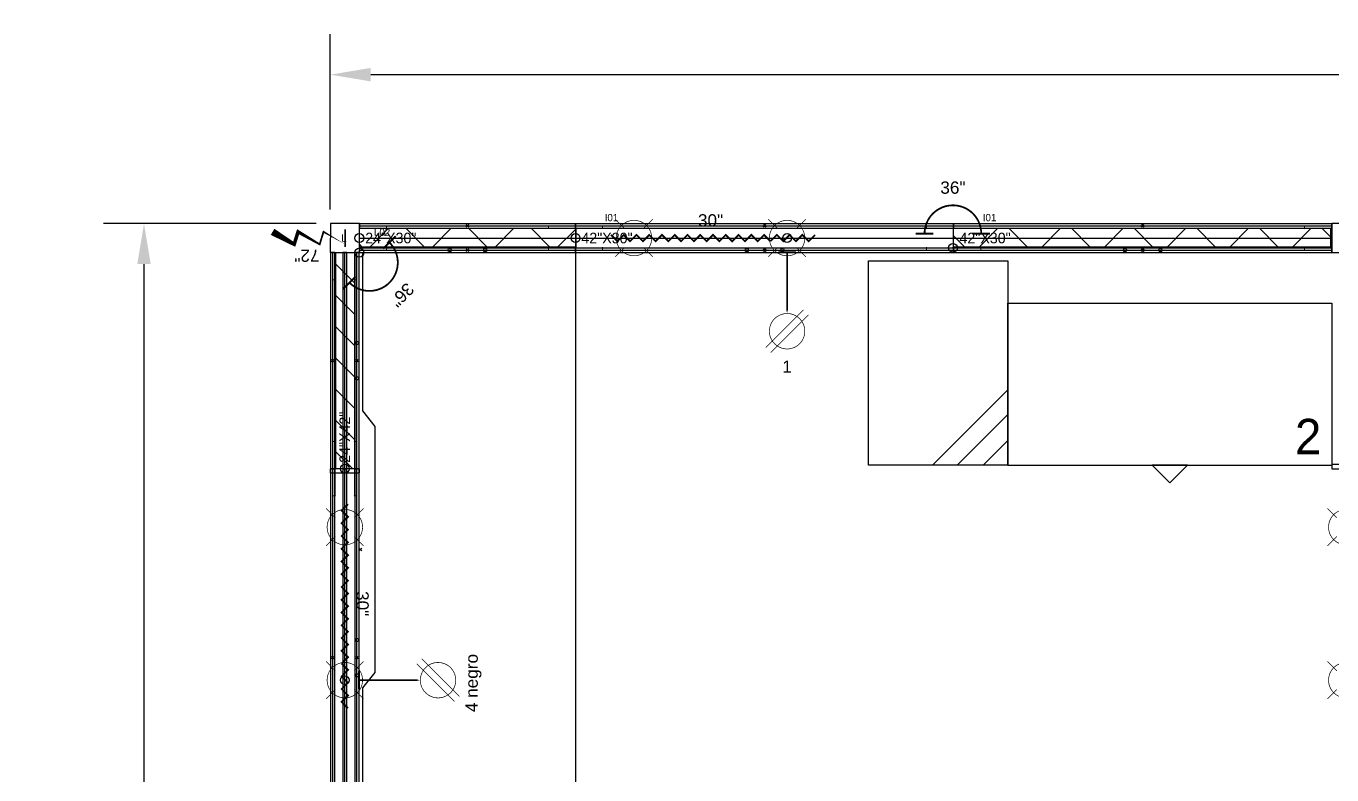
# Model space of a CAD drawing. Header units: inches. Extents: x 126 to 13186, y 9 to 361.
# Drawn here: x 1871.4 to 2016.5, y 124.7 to 207.9 of the extents above; entities that cross this region are included whole.
import ezdxf
from ezdxf.enums import TextEntityAlignment as Align

# ---------------------------------------------------------------- set-up
doc = ezdxf.new("R2010")
doc.units = ezdxf.units.IN
doc.header["$MEASUREMENT"] = 0
for name, color, linetype in [('DD2D', 7, 'Continuous'), ('DD2D_Geometry', 7, 'Continuous'), ('ELECTRI', 7, 'Continuous'), ('ENFASIS NEW', 7, 'Continuous'), ('Id Unión', 7, 'Continuous'), ('LATEFILE', 7, 'Continuous'), ('LATFILE', 7, 'Continuous'), ('LF', 7, 'Continuous'), ('S7000', 7, 'Continuous'), ('TEXT HARNESS', 7, 'Continuous')]:
    doc.layers.add(name, color=color, linetype=linetype)
doc.styles.add('ARIAL', font='arial.ttf')
doc.styles.get("Standard").update_dxf_attribs({"font": 'stylu.ttf'})
doc.dimstyles.get("Standard").update_dxf_attribs({"dimscale": 25, "dimtxt": 0.18, "dimasz": 0.18, "dimexe": 0.18, "dimexo": 0.0625, "dimgap": 0.09, "dimtad": 0, "dimtih": 1, "dimtoh": 1, "dimzin": 0, "dimdsep": 46, "dimlunit": 4, "dimtxsty": 'Standard', "dimcen": 0.09, "dimadec": 0, "dimazin": 0, "dimtfac": 1, "dimtofl": 0, "dimtmove": 0, "dimatfit": 3, "dimfxl": 1, "dimtolj": 1, "dimtzin": 0, "dimarcsym": 0})

# ---------------------------------------------------------------- blocks, each defined once
blk = doc.blocks.new('DD40102466AB')
at = {"color": 1}
for p, q in [((0.0035, -0.0035), (-0.0035, 0.0035)), ((0.0035, 0.0035), (-0.0035, -0.0035))]:
    blk.add_line(p, q, dxfattribs=at)
blk.add_lwpolyline([(-0.3472, -0.0417), (0.3472, -0.0417), (0.391, -0.0067), (0.838, -0.0067), (0.838, -0.6067), (-0.838, -0.6067), (-0.838, -0.0067), (-0.391, -0.0067)], close=True)
blk.add_point((0, 0))
blk.add_point((0, 0))
blk.add_point((0, 0), dxfattribs=at)
blk = doc.blocks.new('DD40102442AB')
at = {"color": 1}
for p, q in [((0.0035, -0.0035), (-0.0035, 0.0035)), ((0.0035, 0.0035), (-0.0035, -0.0035))]:
    blk.add_line(p, q, dxfattribs=at)
blk.add_point((0, 0))
blk.add_point((0, 0))
blk.add_point((0, 0), dxfattribs=at)
blk = doc.blocks.new('S7012')
for p, q in [((0.18, -0.577), (0.393, -0.364)), ((0.25, -0.577), (0.393, -0.434)), ((0.323, -0.577), (0.393, -0.507))]:
    blk.add_line(p, q)
blk.add_lwpolyline([(0, 0), (0.393, 0), (0.393, -0.577), (0, -0.577)], close=True)
blk = doc.blocks.new('LF4023627S')
for p, q in [((0, 0), (0.914, 0)), ((0, -0.457), (0.914, -0.457))]:
    blk.add_line(p, q)
at = {"layer": 'LATEFILE'}
for p, q in [((0, -0.457), (0, 0)), ((0.914, 0), (0.914, -0.457))]:
    blk.add_line(p, q, dxfattribs=at)
blk.add_lwpolyline([(0.407, -0.457), (0.457, -0.507), (0.507, -0.457)], close=True, dxfattribs=at)
at = {"layer": 'LATFILE', "insert": (0.8103, -0.3262), "char_height": 0.1, "width": 0.07696, "attachment_point": 1}
blk.add_mtext('2', dxfattribs=at)
blk = doc.blocks.new('829030')
at = {"color": 1, "const_width": 0.002}
for points in [[(0.1385, 0.0265), (0.112, 0.053)], [(0.1915, 0.0265), (0.218, 0.053)], [(0.5705, 0.0265), (0.544, 0.053)], [(0.6235, 0.0265), (0.65, 0.053)], [(0.1385, -0.0265), (0.112, -0.053)], [(0.1915, -0.0265), (0.218, -0.053)], [(0.5705, -0.0265), (0.544, -0.053)], [(0.6235, -0.0265), (0.65, -0.053)]]:
    blk.add_lwpolyline(points, dxfattribs=at)
for points in [[(0.165, -0.05, -1), (0.165, 0.05, -1)], [(0.597, -0.05, 1), (0.597, 0.05, 1)]]:
    blk.add_lwpolyline(points, format="xyb", close=True, dxfattribs=at)
at = {"color": 1}
for points in [[(0.1, 0.009, 0.005, 0.005, 0), (0.118, -0.009, 0.005, 0.005, 0), (0.136, 0.009, 0.005, 0.005, 0), (0.154, -0.009, 0.005, 0.005, 0), (0.172, 0.009, 0.005, 0.005, 0), (0.19, -0.009, 0.005, 0.005, 0), (0.208, 0.009, 0.005, 0.005, 0), (0.226, -0.009, 0.005, 0.005, 0), (0.244, 0.009, 0.005, 0.005, 0), (0.262, -0.009, 0.005, 0.005, 0), (0.28, 0.009, 0.005, 0.005, 0), (0.298, -0.009, 0.005, 0.005, 0), (0.316, 0.009, 0.005, 0.005, 0), (0.334, -0.009, 0.005, 0.005, 0), (0.352, 0.009, 0.005, 0.005, 0), (0.37, -0.009, 0.005, 0.005, 0), (0.388, 0.009, 0.005, 0.005, 0), (0.406, -0.009, 0.005, 0.005, 0), (0.424, 0.009, 0.005, 0.005, 0), (0.442, -0.009, 0.005, 0.005, 0), (0.46, 0.009, 0.005, 0.005, 0), (0.478, -0.009, 0.005, 0.005, 0), (0.496, 0.009, 0.005, 0.005, 0), (0.514, -0.009, 0.005, 0.005, 0), (0.532, 0.009, 0.005, 0.005, 0), (0.55, -0.009, 0, 0, 0)], [(0.676, 0.009, 0.005, 0.005, 0), (0.658, -0.009, 0.005, 0.005, 0), (0.64, 0.009, 0.005, 0.005, 0), (0.622, -0.009, 0.005, 0.005, 0), (0.604, 0.009, 0.005, 0.005, 0), (0.586, -0.009, 0.005, 0.005, 0), (0.568, 0.009, 0.005, 0.005, 0), (0.55, -0.009, 0, 0, 0)]]:
    blk.add_lwpolyline(points, format="xyseb", dxfattribs=at)
blk.add_circle((0, 0), 0.0125, dxfattribs=at)
blk.add_point((0, 0), dxfattribs=at)
at = {"layer": 'TEXT HARNESS', "color": 1, "style": 'ARIAL'}
blk.add_text('30"', height=0.03469, dxfattribs=at).set_placement((0.381, 0.05), align=Align.MIDDLE)
blk = doc.blocks.new('8065E4C')
at = {"color": 1}
for points in [[(0, -0.04, 0.005, 0.005, 0), (0, -0.165, 0.025, 0, 0), (0, -0.2114, 0, 0, 0)], [(-0.0601, -0.309, 0.002, 0.002, 0), (0.046, -0.2029, 0.002, 0.002, 0)], [(-0.046, -0.3231, 0.002, 0.002, 0), (0.0601, -0.217, 0.002, 0.002, 0)]]:
    blk.add_lwpolyline(points, format="xyseb", dxfattribs=at)
at = {"color": 1, "const_width": 0.005}
blk.add_lwpolyline([(0.025, -0.04), (-0.025, -0.04)], dxfattribs=at)
at = {"color": 1, "const_width": 0.002}
blk.add_lwpolyline([(-0.05, -0.263, -1), (0.05, -0.263, -1)], format="xyb", close=True, dxfattribs=at)
at = {"color": 1}
blk.add_circle((0, 0), 0.0125, dxfattribs=at)
blk.add_point((0, 0), dxfattribs=at)
at = {"layer": 'TEXT HARNESS', "color": 1, "style": 'ARIAL'}
blk.add_text('4 negro', height=0.03469, dxfattribs=at).set_placement((-0.0081, -0.363), align=Align.MIDDLE)
blk = doc.blocks.new('8065E1C')
at = {"color": 1}
for points in [[(0, -0.04, 0.005, 0.005, 0), (0, -0.165, 0.025, 0, 0), (0, -0.2114, 0, 0, 0)], [(-0.0601, -0.309, 0.002, 0.002, 0), (0.046, -0.2029, 0.002, 0.002, 0)], [(-0.046, -0.3231, 0.002, 0.002, 0), (0.0601, -0.217, 0.002, 0.002, 0)]]:
    blk.add_lwpolyline(points, format="xyseb", dxfattribs=at)
at = {"color": 1, "const_width": 0.005}
blk.add_lwpolyline([(0.025, -0.04), (-0.025, -0.04)], dxfattribs=at)
at = {"color": 1, "const_width": 0.002}
blk.add_lwpolyline([(-0.05, -0.263, -1), (0.05, -0.263, -1)], format="xyb", close=True, dxfattribs=at)
at = {"color": 1}
blk.add_circle((0, 0), 0.0125, dxfattribs=at)
blk.add_point((0, 0), dxfattribs=at)
at = {"layer": 'TEXT HARNESS', "color": 1, "style": 'ARIAL'}
blk.add_text('1', height=0.0347, dxfattribs=at).set_placement((0, -0.363), align=Align.MIDDLE)
blk = doc.blocks.new('*X60')
at = {"color": 0}
for p, q in [((8.0699, 4.5343), (8.1208, 4.5852)), ((8.1957, 4.5322), (8.1427, 4.5852)), ((8.2445, 4.5322), (8.2975, 4.5852)), ((8.3725, 4.5322), (8.3195, 4.5852)), ((8.4213, 4.5322), (8.4743, 4.5852)), ((8.5492, 4.5322), (8.4962, 4.5852)), ((8.5981, 4.5322), (8.6511, 4.5852)), ((8.6803, 4.578), (8.673, 4.5852))]:
    blk.add_line(p, q, dxfattribs=at)
blk = doc.blocks.new('808624')
at = {"color": 5}
for p, q in [((-0.6104, 0), (0, 0)), ((-0.6104, -0.053), (-0.6104, 0)), ((0, 0), (0, -0.053)), ((0, -0.053), (-0.6104, -0.053))]:
    blk.add_line(p, q, dxfattribs=at)
blk.add_blockref('*X60', (-8.6803, -4.5852), dxfattribs=at)
blk = doc.blocks.new('*X45')
at = {"color": 0}
for p, q in [((45.2092, -47.6869), (45.2569, -47.6392)), ((45.2923, -47.6922), (45.3453, -47.6392)), ((45.3807, -47.6922), (45.4337, -47.6392)), ((45.4691, -47.6922), (45.5221, -47.6392)), ((45.5575, -47.6922), (45.6105, -47.6392)), ((45.6459, -47.6922), (45.6989, -47.6392)), ((45.7343, -47.6922), (45.7873, -47.6392))]:
    blk.add_line(p, q, dxfattribs=at)
blk = doc.blocks.new('806224')
at = {"color": 1}
for p, q in [((-0.6104, 0), (0, 0)), ((-0.6104, -0.053), (-0.6104, 0)), ((0, 0), (0, -0.053)), ((0, -0.053), (-0.6104, -0.053))]:
    blk.add_line(p, q, dxfattribs=at)
blk.add_blockref('*X45', (-45.8197, 47.6392), dxfattribs=at)
blk = doc.blocks.new('818072')
at = {"color": 1}
blk.add_lwpolyline([(0.04, 0.0177, 0, 0.005, 0), (0.1012, -0.0177, 0.005, 0.005, 0), (0.112, 0.0177, 0.005, 0.01, 0), (0.173, -0.0176, 0.01, 0.01, 0), (0.184, 0.0177, 0.01, 0.02, 0), (0.245, -0.0176, 0.02, 0.02, 0)], format="xyseb", dxfattribs=at)
at = {"color": 1, "const_width": 0.005}
blk.add_lwpolyline([(0.04, 0.025), (0.04, -0.025)], dxfattribs=at)
at = {"color": 1}
blk.add_circle((0, 0), 0.0125, dxfattribs=at)
blk.add_point((0, 0), dxfattribs=at)
at = {"layer": 'TEXT HARNESS', "color": 1, "style": 'ARIAL'}
blk.add_text('72"', height=0.03469, dxfattribs=at).set_placement((0.148, 0.05), align=Align.MIDDLE)
blk = doc.blocks.new('*X43')
at = {"color": 0}
for p, q in [((7.7051, 5.7606), (7.7581, 5.8136)), ((7.8512, 5.7606), (7.7982, 5.8136)), ((7.8819, 5.7606), (7.9349, 5.8136)), ((8.028, 5.7606), (7.975, 5.8136)), ((8.0587, 5.7606), (8.1117, 5.8136)), ((8.2048, 5.7606), (8.1518, 5.8136)), ((8.2354, 5.7606), (8.2884, 5.8136)), ((8.3816, 5.7606), (8.3286, 5.8136)), ((8.4122, 5.7606), (8.4652, 5.8136)), ((8.5583, 5.7606), (8.5053, 5.8136)), ((8.589, 5.7606), (8.642, 5.8136)), ((8.714, 5.7817), (8.6821, 5.8136)), ((7.6745, 5.7606), (7.6504, 5.7847))]:
    blk.add_line(p, q, dxfattribs=at)
blk = doc.blocks.new('808642')
at = {"color": 5}
for p, q in [((-1.0636, 0), (0, 0)), ((-1.0636, -0.053), (-1.0636, 0)), ((0, 0), (0, -0.053)), ((0, -0.053), (-1.0636, -0.053))]:
    blk.add_line(p, q, dxfattribs=at)
blk.add_blockref('*X43', (-8.714, -5.8136), dxfattribs=at)
blk = doc.blocks.new('817736')
at = {"color": 3, "const_width": 0.005}
blk.add_lwpolyline([(0.08, 0.04, 1), (-0.08, 0.04)], format="xyb", dxfattribs=at)
for points in [[(-0.055, 0.04), (-0.105, 0.04)], [(0.055, 0.04), (0.105, 0.04)]]:
    blk.add_lwpolyline(points, dxfattribs=at)
at = {"color": 3}
blk.add_circle((0, 0), 0.0125, dxfattribs=at)
blk.add_point((0, 0), dxfattribs=at)
at = {"layer": 'TEXT HARNESS', "color": 3, "style": 'ARIAL'}
blk.add_text('36"', height=0.03469, dxfattribs=at).set_placement((0, 0.17), align=Align.MIDDLE)
blk = doc.blocks.new('DD101042422D')
at = {"color": 1}
for p, q in [((0.53, 0.0379), (0.537, 0.0308)), ((0.53, 0.0308), (0.537, 0.0379)), ((0.53, -0.0379), (0.537, -0.0308)), ((0.53, -0.0308), (0.537, -0.0379))]:
    blk.add_line(p, q, dxfattribs=at)
at = {"color": 1, "linetype": 'Continuous', "lineweight": 0}
for p, q in [((0, -0.0255), (0, 0.0255)), ((0.0017, 0.0275), (0.0218, 0.0275)), ((0.002, 0.0275), (0.0215, 0.0275)), ((0.0747, 0.0275), (0.0215, 0.0275)), ((0.0747, 0.0275), (0.075, 0.0275)), ((0.0765, 0.026), (0.0765, 0.0343)), ((0.9905, 0.0343), (0.0765, 0.0343)), ((0.9905, 0.0343), (0.9905, 0.026)), ((0.9923, 0.0275), (0.992, 0.0275)), ((0.9923, 0.0275), (1.0455, 0.0275)), ((1.0653, 0.0275), (1.0452, 0.0275)), ((1.065, 0.0275), (1.0455, 0.0275)), ((1.067, -0.0255), (1.067, 0.0255)), ((0.025, -0.0275), (0.002, -0.0275)), ((0.025, -0.0275), (0.0747, -0.0275)), ((0.0747, -0.0275), (0.075, -0.0275)), ((0.0765, -0.0343), (0.0765, -0.026)), ((0.9905, -0.0343), (0.0765, -0.0343)), ((0.9905, -0.026), (0.9905, -0.0343)), ((0.9923, -0.0275), (0.992, -0.0275)), ((1.042, -0.0275), (0.9923, -0.0275)), ((1.042, -0.0275), (1.065, -0.0275))]:
    blk.add_line(p, q, dxfattribs=at)
at = {"color": 1}
for centre in [(0.4835, -0.0343), (0.5835, -0.0343)]:
    blk.add_circle(centre, 0.005, dxfattribs=at)
at = {"color": 1, "linetype": 'Continuous', "lineweight": 0}
for centre, radius, start, end in [((0.002, 0.0255), 0.00203, 90, 180), ((0.075, 0.026), 0.00151, 10.021, 90), ((0.075, 0.026), 0.00151, 0, 10.021), ((0.992, 0.026), 0.00151, 90, 169.979), ((0.992, 0.026), 0.00151, 169.979, 180), ((0.992, 0.026), 0.00151, 169.979, 180), ((1.065, 0.0255), 0.00203, 0, 90), ((0.002, -0.0255), 0.00203, 180, 270), ((0.075, -0.026), 0.00151, 270, 349.979), ((0.075, -0.026), 0.00151, 349.979, 0), ((0.992, -0.026), 0.00151, 180, 190.021), ((0.992, -0.026), 0.00151, 180, 190.021), ((0.992, -0.026), 0.00151, 190.021, 270), ((1.065, -0.0255), 0.00203, 270, 0)]:
    blk.add_arc(centre, radius, start, end, dxfattribs=at)
at = {"color": 1}
for p in [(0.5335, 0.0343), (0.5335, -0.0343)]:
    blk.add_point(p, dxfattribs=at)
at = {"insert": (0.0165, 0.0151), "char_height": 0.03, "attachment_point": 1}
blk.add_mtext_dynamic_manual_height_columns('42"X42"', width=75.494015, gutter_width=12.5, heights=[0], dxfattribs=at)
blk = doc.blocks.new('SPACE_DD10104242')
blk.add_blockref('DD101042422D', (0, 0))
blk = doc.blocks.new('DD101024422D')
at = {"color": 1}
for p, q in [((0.3015, 0.0379), (0.3085, 0.0308)), ((0.3015, 0.0308), (0.3085, 0.0379)), ((0.3015, -0.0379), (0.3085, -0.0308)), ((0.3015, -0.0308), (0.3085, -0.0379))]:
    blk.add_line(p, q, dxfattribs=at)
at = {"color": 1, "linetype": 'Continuous', "lineweight": 0}
for p, q in [((0, -0.0255), (0, 0.0255)), ((0.0017, 0.0275), (0.0218, 0.0275)), ((0.002, 0.0275), (0.0215, 0.0275)), ((0.0747, 0.0275), (0.0215, 0.0275)), ((0.0747, 0.0275), (0.075, 0.0275)), ((0.0765, 0.026), (0.0765, 0.0343)), ((0.5335, 0.0343), (0.0765, 0.0343)), ((0.5335, 0.0343), (0.5335, 0.026)), ((0.5353, 0.0275), (0.535, 0.0275)), ((0.5353, 0.0275), (0.5885, 0.0275)), ((0.6083, 0.0275), (0.5882, 0.0275)), ((0.608, 0.0275), (0.5885, 0.0275)), ((0.61, -0.0255), (0.61, 0.0255)), ((0.025, -0.0275), (0.002, -0.0275)), ((0.025, -0.0275), (0.0747, -0.0275)), ((0.0747, -0.0275), (0.075, -0.0275)), ((0.0765, -0.0343), (0.0765, -0.026)), ((0.5335, -0.0343), (0.0765, -0.0343)), ((0.5335, -0.026), (0.5335, -0.0343)), ((0.5353, -0.0275), (0.535, -0.0275)), ((0.585, -0.0275), (0.5353, -0.0275)), ((0.585, -0.0275), (0.608, -0.0275))]:
    blk.add_line(p, q, dxfattribs=at)
at = {"color": 1}
for centre in [(0.255, -0.0343), (0.355, -0.0343)]:
    blk.add_circle(centre, 0.005, dxfattribs=at)
at = {"color": 1, "linetype": 'Continuous', "lineweight": 0}
for centre, radius, start, end in [((0.002, 0.0255), 0.00203, 90, 180), ((0.075, 0.026), 0.00151, 10.021, 90), ((0.075, 0.026), 0.00151, 0, 10.021), ((0.535, 0.026), 0.00151, 90, 169.979), ((0.535, 0.026), 0.00151, 169.979, 180), ((0.535, 0.026), 0.00151, 169.979, 180), ((0.608, 0.0255), 0.00203, 0, 90), ((0.002, -0.0255), 0.00203, 180, 270), ((0.075, -0.026), 0.00151, 270, 349.979), ((0.075, -0.026), 0.00151, 349.979, 0), ((0.535, -0.026), 0.00151, 180, 190.021), ((0.535, -0.026), 0.00151, 180, 190.021), ((0.535, -0.026), 0.00151, 190.021, 270), ((0.608, -0.0255), 0.00203, 270, 0)]:
    blk.add_arc(centre, radius, start, end, dxfattribs=at)
at = {"color": 1}
for p in [(0.305, 0.0343), (0.305, -0.0343)]:
    blk.add_point(p, dxfattribs=at)
at = {"insert": (0.0165, 0.0151), "char_height": 0.03, "attachment_point": 1}
blk.add_mtext_dynamic_manual_height_columns('24"X42"', width=75.494015, gutter_width=12.5, heights=[0], dxfattribs=at)
blk = doc.blocks.new('SPACE_DD10102442')
blk.add_blockref('DD101024422D', (0, 0))
blk = doc.blocks.new('DD101024302D')
at = {"color": 6}
for p, q in [((0.3015, 0.0379), (0.3085, 0.0308)), ((0.3015, 0.0308), (0.3085, 0.0379)), ((0.3015, -0.0379), (0.3085, -0.0308)), ((0.3015, -0.0308), (0.3085, -0.0379))]:
    blk.add_line(p, q, dxfattribs=at)
at = {"color": 6, "linetype": 'Continuous', "lineweight": 0}
for p, q in [((0, -0.0255), (0, 0.0255)), ((0.0017, 0.0275), (0.0218, 0.0275)), ((0.002, 0.0275), (0.0215, 0.0275)), ((0.0747, 0.0275), (0.0215, 0.0275)), ((0.0747, 0.0275), (0.075, 0.0275)), ((0.0765, 0.026), (0.0765, 0.0343)), ((0.5335, 0.0343), (0.0765, 0.0343)), ((0.5335, 0.0343), (0.5335, 0.026)), ((0.5353, 0.0275), (0.535, 0.0275)), ((0.5353, 0.0275), (0.5885, 0.0275)), ((0.6083, 0.0275), (0.5882, 0.0275)), ((0.608, 0.0275), (0.5885, 0.0275)), ((0.61, -0.0255), (0.61, 0.0255)), ((0.025, -0.0275), (0.002, -0.0275)), ((0.025, -0.0275), (0.0747, -0.0275)), ((0.0747, -0.0275), (0.075, -0.0275)), ((0.0765, -0.0343), (0.0765, -0.026)), ((0.5335, -0.0343), (0.0765, -0.0343)), ((0.5335, -0.026), (0.5335, -0.0343)), ((0.5353, -0.0275), (0.535, -0.0275)), ((0.585, -0.0275), (0.5353, -0.0275)), ((0.585, -0.0275), (0.608, -0.0275))]:
    blk.add_line(p, q, dxfattribs=at)
at = {"color": 6}
for centre in [(0.255, -0.0343), (0.355, -0.0343)]:
    blk.add_circle(centre, 0.005, dxfattribs=at)
at = {"color": 6, "linetype": 'Continuous', "lineweight": 0}
for centre, radius, start, end in [((0.002, 0.0255), 0.00203, 90, 180), ((0.075, 0.026), 0.00151, 10.021, 90), ((0.075, 0.026), 0.00151, 0, 10.021), ((0.535, 0.026), 0.00151, 90, 169.979), ((0.535, 0.026), 0.00151, 169.979, 180), ((0.535, 0.026), 0.00151, 169.979, 180), ((0.608, 0.0255), 0.00203, 0, 90), ((0.002, -0.0255), 0.00203, 180, 270), ((0.075, -0.026), 0.00151, 270, 349.979), ((0.075, -0.026), 0.00151, 349.979, 0), ((0.535, -0.026), 0.00151, 180, 190.021), ((0.535, -0.026), 0.00151, 180, 190.021), ((0.535, -0.026), 0.00151, 190.021, 270), ((0.608, -0.0255), 0.00203, 270, 0)]:
    blk.add_arc(centre, radius, start, end, dxfattribs=at)
at = {"color": 6}
for p in [(0.305, 0.0343), (0.305, -0.0343)]:
    blk.add_point(p, dxfattribs=at)
at = {"insert": (0.0165, 0.0151), "char_height": 0.03, "attachment_point": 1}
blk.add_mtext_dynamic_manual_height_columns('24"X30"', width=75.494015, gutter_width=12.5, heights=[0], dxfattribs=at)
blk = doc.blocks.new('SPACE_DD10102430')
blk.add_blockref('DD101024302D', (0, 0))
blk = doc.blocks.new('DD101042302D')
at = {"color": 6}
for p, q in [((0.53, 0.0379), (0.537, 0.0308)), ((0.53, 0.0308), (0.537, 0.0379)), ((0.53, -0.0379), (0.537, -0.0308)), ((0.53, -0.0308), (0.537, -0.0379))]:
    blk.add_line(p, q, dxfattribs=at)
at = {"color": 6, "linetype": 'Continuous', "lineweight": 0}
for p, q in [((0, -0.0255), (0, 0.0255)), ((0.0017, 0.0275), (0.0218, 0.0275)), ((0.002, 0.0275), (0.0215, 0.0275)), ((0.0747, 0.0275), (0.0215, 0.0275)), ((0.0747, 0.0275), (0.075, 0.0275)), ((0.0765, 0.026), (0.0765, 0.0343)), ((0.9905, 0.0343), (0.0765, 0.0343)), ((0.9905, 0.0343), (0.9905, 0.026)), ((0.9923, 0.0275), (0.992, 0.0275)), ((0.9923, 0.0275), (1.0455, 0.0275)), ((1.0653, 0.0275), (1.0452, 0.0275)), ((1.065, 0.0275), (1.0455, 0.0275)), ((1.067, -0.0255), (1.067, 0.0255)), ((0.025, -0.0275), (0.002, -0.0275)), ((0.025, -0.0275), (0.0747, -0.0275)), ((0.0747, -0.0275), (0.075, -0.0275)), ((0.0765, -0.0343), (0.0765, -0.026)), ((0.9905, -0.0343), (0.0765, -0.0343)), ((0.9905, -0.026), (0.9905, -0.0343)), ((0.9923, -0.0275), (0.992, -0.0275)), ((1.042, -0.0275), (0.9923, -0.0275)), ((1.042, -0.0275), (1.065, -0.0275))]:
    blk.add_line(p, q, dxfattribs=at)
at = {"color": 6}
for centre in [(0.4835, -0.0343), (0.5835, -0.0343)]:
    blk.add_circle(centre, 0.005, dxfattribs=at)
at = {"color": 6, "linetype": 'Continuous', "lineweight": 0}
for centre, radius, start, end in [((0.002, 0.0255), 0.00203, 90, 180), ((0.075, 0.026), 0.00151, 10.021, 90), ((0.075, 0.026), 0.00151, 0, 10.021), ((0.992, 0.026), 0.00151, 90, 169.979), ((0.992, 0.026), 0.00151, 169.979, 180), ((0.992, 0.026), 0.00151, 169.979, 180), ((1.065, 0.0255), 0.00203, 0, 90), ((0.002, -0.0255), 0.00203, 180, 270), ((0.075, -0.026), 0.00151, 270, 349.979), ((0.075, -0.026), 0.00151, 349.979, 0), ((0.992, -0.026), 0.00151, 180, 190.021), ((0.992, -0.026), 0.00151, 180, 190.021), ((0.992, -0.026), 0.00151, 190.021, 270), ((1.065, -0.0255), 0.00203, 270, 0)]:
    blk.add_arc(centre, radius, start, end, dxfattribs=at)
at = {"color": 6}
for p in [(0.5335, 0.0343), (0.5335, -0.0343)]:
    blk.add_point(p, dxfattribs=at)
at = {"insert": (0.0165, 0.0151), "char_height": 0.03, "attachment_point": 1}
blk.add_mtext_dynamic_manual_height_columns('42"X30"', width=75.494015, gutter_width=12.5, heights=[0], dxfattribs=at)
blk = doc.blocks.new('SPACE_DD10104230')
blk.add_blockref('DD101042302D', (0, 0))
blk = doc.blocks.new('DD3021422D')
for p, q in [((0, 0.041), (0, -0.041)), ((0.012, 0.041), (0, 0.041)), ((0.012, -0.041), (0.012, 0.041)), ((0, -0.041), (0.012, -0.041))]:
    blk.add_line(p, q)
blk = doc.blocks.new('SPACE_DD302142')
blk.add_blockref('DD3021422D', (0, 0))
blk = doc.blocks.new('*D76')
at = {"color": 0, "lineweight": -2, "transparency": 16777216}
for p, q in [((1905.23, 187.55), (1905.23, 207.03)), ((2239.48, 187.55), (2239.48, 207.03)), ((1909.73, 202.53), (2056.99, 202.53)), ((2234.98, 202.53), (2087.72, 202.53))]:
    blk.add_line(p, q, dxfattribs=at)
at = {"color": 0, "transparency": 16777216}
for points in [[(1909.73, 203.28), (1909.73, 201.78), (1905.23, 202.53)], [(2234.98, 203.28), (2234.98, 201.78), (2239.48, 202.53)]]:
    blk.add_solid(points, dxfattribs=at)
at = {"layer": 'Defpoints', "color": 0, "transparency": 16777216}
for p in [(2239.48, 202.53), (1905.23, 185.98), (2239.48, 185.98)]:
    blk.add_point(p, dxfattribs=at)
at = {"color": 0, "transparency": 16777216, "insert": (2072.36, 202.53), "char_height": 4.5, "attachment_point": 5}
blk.add_mtext('\\A1;27\'-10{\\H1.000000x;\\S1/4;}"', dxfattribs=at)
blk = doc.blocks.new('*D77')
at = {"color": 0, "lineweight": -2, "transparency": 16777216}
for p, q in [((1903.67, 185.98), (1880.03, 185.98)), ((1884.53, 181.48), (1884.53, 121.32)), ((1884.53, 46), (1884.53, 106.16)), ((1903.67, 41.5), (1880.03, 41.5))]:
    blk.add_line(p, q, dxfattribs=at)
at = {"color": 0, "transparency": 16777216}
for points in [[(1883.78, 181.48), (1885.28, 181.48), (1884.53, 185.98)], [(1883.78, 46), (1885.28, 46), (1884.53, 41.5)]]:
    blk.add_solid(points, dxfattribs=at)
at = {"layer": 'Defpoints', "color": 0, "transparency": 16777216}
for p in [(1884.53, 185.98), (1905.23, 185.98), (1905.23, 41.5)]:
    blk.add_point(p, dxfattribs=at)
at = {"color": 0, "transparency": 16777216, "insert": (1884.53, 113.74), "char_height": 4.5, "attachment_point": 5}
blk.add_mtext('\\A1;12\'-0{\\H1.000000x;\\S1/2;}"', dxfattribs=at)

msp = doc.modelspace()

# ---------------------------------------------------------------- linework, layer by layer
at = {"layer": 'DD2D'}
for p, q in [((1908.459, 185.72), (1932.475, 185.72)), ((1932.475, 185.72), (1974.482, 185.72)), ((1974.482, 185.72), (2016.49, 185.72)), ((1908.459, 184.37), (1932.475, 184.37)), ((1932.475, 184.37), (1932.479, 184.37)), ((1932.475, 184.37), (1974.482, 184.37)), ((1974.482, 184.37), (1974.486, 184.37)), ((1974.482, 184.37), (2016.49, 184.37)), ((2016.49, 184.37), (2016.494, 184.37)), ((1908.459, 183.019), (1932.475, 183.019)), ((1932.475, 183.019), (1974.482, 183.019)), ((1974.482, 183.019), (2016.49, 183.019)), ((1905.494, 158.74), (1905.494, 182.755)), ((1906.845, 182.755), (1906.845, 182.759)), ((1906.845, 158.74), (1906.845, 182.755)), ((1906.845, 158.74), (1906.845, 182.755)), ((1908.195, 158.74), (1908.195, 182.755)), ((1905.494, 116.732), (1905.494, 158.74)), ((1906.845, 116.732), (1906.845, 158.74)), ((1906.845, 116.732), (1906.845, 158.74)), ((1906.845, 158.74), (1906.845, 158.267)), ((1908.195, 116.732), (1908.195, 158.74))]:
    msp.add_line(p, q, dxfattribs=at)
at = {"layer": 'DD2D_Geometry'}
for points in [[(1908.459, 182.755), (1908.463, 185.984), (1905.234, 185.984), (1905.231, 182.755)], [(1908.459, 185.484), (1932.475, 185.484), (1932.475, 185.956), (1908.459, 185.956)], [(1908.459, 185.484), (1932.475, 185.484), (1932.475, 185.956), (1908.459, 185.956)], [(1932.475, 185.484), (1974.482, 185.484), (1974.482, 185.956), (1932.475, 185.956)], [(1932.475, 185.484), (1974.482, 185.484), (1974.482, 185.956), (1932.475, 185.956)], [(1974.482, 185.484), (2016.49, 185.484), (2016.49, 185.956), (1974.482, 185.956)], [(1974.482, 185.484), (2016.49, 185.484), (2016.49, 185.956), (1974.482, 185.956)], [(2016.49, 182.755), (2019.723, 182.755), (2019.723, 185.984), (2016.49, 185.984)], [(1932.475, 184.37), (1932.479, 184.37), (1932.479, 184.37), (1932.475, 184.37)], [(1974.482, 184.37), (1974.486, 184.37), (1974.486, 184.37), (1974.482, 184.37)], [(1908.459, 182.783), (1932.475, 182.783), (1932.475, 183.255), (1908.459, 183.255)], [(1908.459, 182.783), (1932.475, 182.783), (1932.475, 183.255), (1908.459, 183.255)], [(1932.475, 182.783), (1974.482, 182.783), (1974.482, 183.255), (1932.475, 183.255)], [(1932.475, 182.783), (1974.482, 182.783), (1974.482, 183.255), (1932.475, 183.255)], [(1974.482, 182.783), (2016.49, 182.783), (2016.49, 183.255), (1974.482, 183.255)], [(1974.482, 182.783), (2016.49, 182.783), (2016.49, 183.255), (1974.482, 183.255)], [(1905.731, 158.74), (1905.731, 182.755), (1905.258, 182.755), (1905.258, 158.74)], [(1905.731, 158.74), (1905.731, 182.755), (1905.258, 182.755), (1905.258, 158.74)], [(1907.081, 158.74), (1907.081, 182.755), (1906.608, 182.755), (1906.608, 158.74)], [(1907.081, 158.74), (1907.081, 182.755), (1906.608, 182.755), (1906.608, 158.74)], [(1908.431, 158.74), (1908.431, 182.755), (1907.959, 182.755), (1907.959, 158.74)], [(1908.431, 158.74), (1908.431, 182.755), (1907.959, 182.755), (1907.959, 158.74)], [(1905.731, 116.732), (1905.731, 158.74), (1905.258, 158.74), (1905.258, 116.732)], [(1905.731, 116.732), (1905.731, 158.74), (1905.258, 158.74), (1905.258, 116.732)], [(1907.081, 116.732), (1907.081, 158.74), (1906.608, 158.74), (1906.608, 116.732)], [(1907.081, 116.732), (1907.081, 158.74), (1906.608, 158.74), (1906.608, 116.732)], [(1908.431, 116.732), (1908.431, 158.74), (1907.959, 158.74), (1907.959, 116.732)], [(1908.431, 116.732), (1908.431, 158.74), (1907.959, 158.74), (1907.959, 116.732)]]:
    msp.add_lwpolyline(points, close=True, dxfattribs=at)

# ---------------------------------------------------------------- block references
at = {"layer": 'DD2D_Geometry', "xscale": 39.3700787401575, "yscale": 39.3700787401575, "zscale": 39.3700787401575}
for name, p in [('SPACE_DD10102430', (1908.459, 184.37)), ('SPACE_DD10104230', (1932.475, 184.37)), ('SPACE_DD10104230', (1974.482, 184.37))]:
    msp.add_blockref(name, p, dxfattribs=at)
for name, p, rotation in [('SPACE_DD10102442', (1906.845, 158.74), 90), ('SPACE_DD302142', (1906.845, 158.74), 270), ('SPACE_DD302142', (1906.845, 158.74), 270), ('SPACE_DD10104242', (1906.845, 116.732), 90), ('SPACE_DD302142', (2018.105, 158.74), 90), ('SPACE_DD302142', (2018.105, 158.74), 90)]:
    msp.add_blockref(name, p, dxfattribs=dict(at, rotation=rotation))
at = {"layer": 'ELECTRI', "xscale": 39.3700787401575, "yscale": 39.3700787401575, "zscale": 39.3700787401575}
for name, p in [('817736', (1974.403, 183.287)), ('829030', (1932.475, 184.37)), ('8065E1C', (1955.979, 184.37))]:
    msp.add_blockref(name, p, dxfattribs=at)
for name, p, rotation in [('817736', (1908.459, 182.755), 225.2055852712982), ('817736', (2019.723, 182.755), 226.4978163102029), ('818072', (1908.459, 184.37), 180), ('808624', (1908.459, 183.367), 180), ('808642', (1974.482, 183.367), 180), ('806224', (1905.842, 182.755), 90), ('829030', (1906.845, 158.74), 270), ('829030', (2018.105, 158.74), 270), ('8065E4C', (1906.845, 135.236), 90)]:
    msp.add_blockref(name, p, dxfattribs=dict(at, rotation=rotation))
at = {"layer": 'ENFASIS NEW', "xscale": 39.3700787401575, "yscale": 39.3700787401575, "zscale": 39.3700787401575}
for p in [(1953.479, 183.018), (1995.486, 183.018)]:
    msp.add_blockref('DD40102442AB', p, dxfattribs=at)
at = {"layer": 'ENFASIS NEW', "xscale": 39.3700787401575, "yscale": 39.3700787401575, "zscale": 39.3700787401575, "rotation": 90}
msp.add_blockref('DD40102466AB', (1908.589, 149.762), dxfattribs=at)
at = {"layer": 'LF', "xscale": 39.3700787401575, "yscale": 39.3700787401575, "zscale": 39.3700787401575}
msp.add_blockref('LF4023627S', (1980.506, 177.124), dxfattribs=at)
at = {"layer": 'S7000', "xscale": 39.3700787401575, "yscale": 39.3700787401575, "zscale": 39.3700787401575}
msp.add_blockref('S7012', (1965.034, 181.848), dxfattribs=at)

# ---------------------------------------------------------------- texts
at = {"layer": 'DD2D_Geometry'}
msp.add_text('L', height=0.807, dxfattribs=at).set_placement((1906.441, 183.966))
at = {"layer": 'Id Unión'}
for s, p in [('I01', (1935.716, 186.24)), ('I01', (1977.724, 186.24)), ('L02', (1910.084, 184.628))]:
    msp.add_text(s, height=0.8071, dxfattribs=at).set_placement(p)

# ---------------------------------------------------------------- dimensions: what is measured, and where the dimension line sits
dim = msp.add_linear_dim(base=(2239.483, 202.526), p1=(1905.234, 185.984), p2=(2239.483, 185.984), dimstyle='Standard')
dim.commit()
dim.dimension.update_dxf_attribs({"geometry": '*D76', "text_midpoint": (2072.359, 202.526)})
dim = msp.add_linear_dim(base=(1884.529, 185.984), p1=(1905.234, 41.496), p2=(1905.234, 185.984), angle=90, dimstyle='Standard')
dim.commit()
dim.dimension.update_dxf_attribs({"geometry": '*D77', "text_midpoint": (1884.529, 113.74)})

doc.saveas('drawing.dxf')
